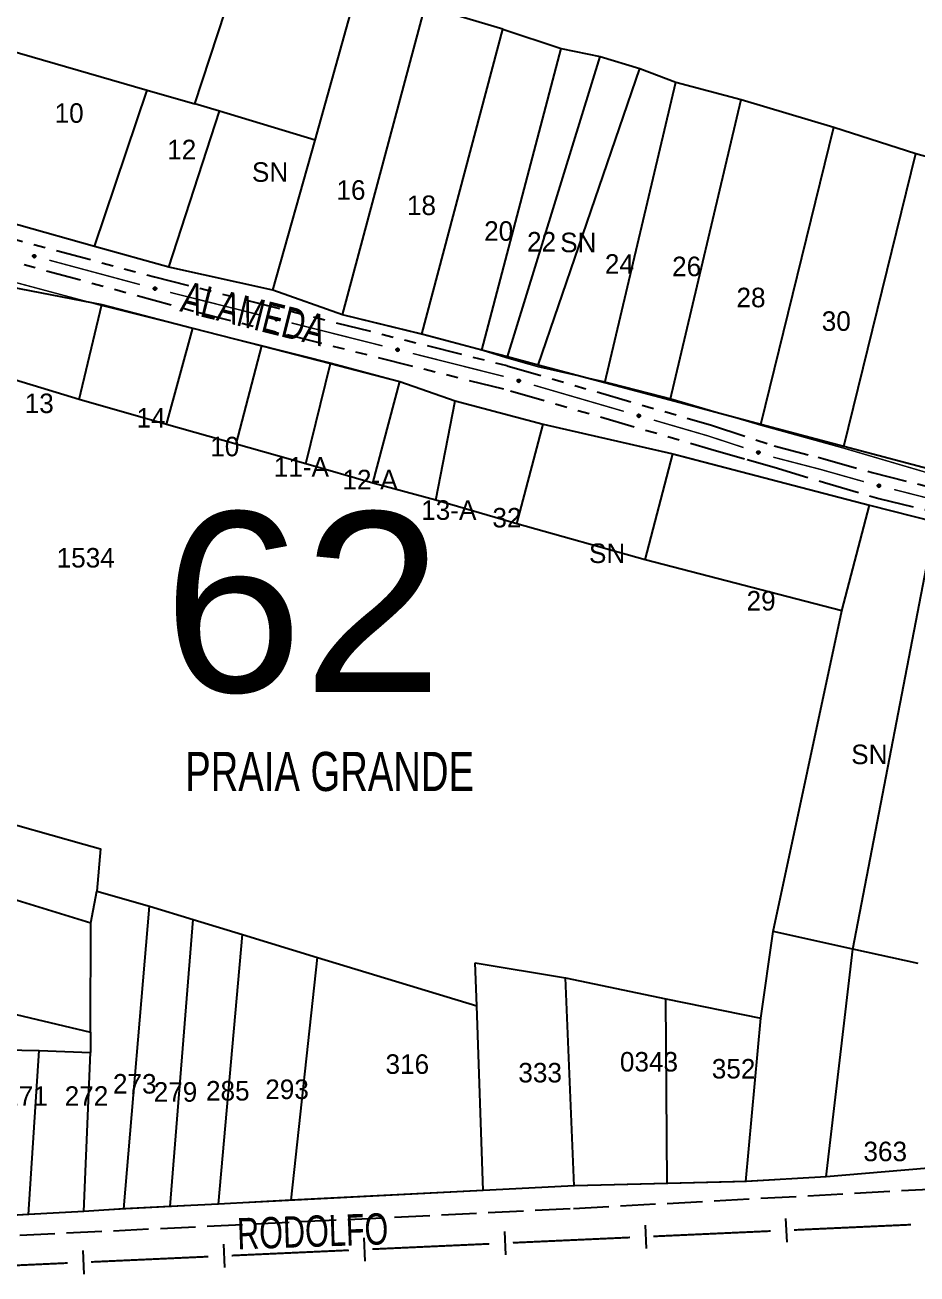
# Model space of a CAD drawing. Extents: x 203196 to 204359, y 4872588 to 4874244.
# Drawn here: x 203521.2 to 203635.3, y 4872598.7 to 4872758.4 of the extents above; entities that cross this region are included whole.
import ezdxf
from ezdxf.enums import TextEntityAlignment as Align

# ---------------------------------------------------------------- set-up
doc = ezdxf.new("R2010")
doc.units = 0
doc.header["$LTSCALE"] = 1.5
doc.header["$MEASUREMENT"] = 0
doc.linetypes.add('TRACO_11', pattern=[8, 3, -1, 3, -1])
doc.linetypes.add('TRACO_25', pattern=[8, 3, -1, 1, -1, 1, -1])
for name, color, linetype in [('CD_MALHA_LOTES', 7, 'CONTINUOUS'), ('LM-LIM-SETORES-BAIRROS', 250, 'CONTINUOUS'), ('LM-TXT-LSB', 7, 'CONTINUOUS'), ('RU-QUADRA', 210, 'CONTINUOUS'), ('SV-EIXO-RUA-N-PAV', 6, 'CONTINUOUS'), ('SV-RUA-NAO-PAV', 7, 'CONTINUOUS'), ('SV-RUA-PAVIM', 7, 'CONTINUOUS'), ('SV-TXT-RUA-N-PAV', 7, 'CONTINUOUS'), ('SV-TXT-RUA-PAV', 7, 'CONTINUOUS'), ('Th_NmrPort', 1, 'CONTINUOUS')]:
    doc.layers.add(name, color=color, linetype=linetype)
doc.styles.add('ARIAL', font='ARIAL.SHX')
doc.styles.add('SWIS', font='swissko.ttf')

msp = doc.modelspace()

# ---------------------------------------------------------------- linework, layer by layer
at = {"layer": 'CD_MALHA_LOTES', "linetype": 'Continuous', "flags": 128}
for points in [[(203542.946058, 4872748.342), (203552.679625, 4872778.007213)], [(203558.321558, 4872743.704259), (203563.93561, 4872763.768485)], [(203561.819557, 4872721.362203), (203572.426391, 4872760.855736)], [(203582.356194, 4872757.921931), (203572.426391, 4872760.855736)], [(203571.975037, 4872718.879752), (203582.356194, 4872757.921931)], [(203582.356194, 4872757.921931), (203589.803546, 4872755.43948)], [(203517.531454, 4872755.715171), (203536.852699, 4872750.109778)], [(203579.648066, 4872716.848656), (203589.803546, 4872755.43948)], [(203589.803546, 4872755.43948), (203594.816973, 4872754.41574)], [(203582.927762, 4872715.975559), (203594.816973, 4872754.41574)], [(203594.816973, 4872754.41574), (203599.870238, 4872752.885306)], [(203586.870215, 4872714.926027), (203599.870238, 4872752.885306)], [(203599.870238, 4872752.885306), (203604.472572, 4872751.151611)], [(203595.40986, 4872712.652664), (203604.472572, 4872751.151611)], [(203604.472572, 4872751.151611), (203612.822634, 4872748.894837)], [(203530.115178, 4872730.120988), (203536.852699, 4872750.109778)], [(203536.852699, 4872750.109778), (203542.946058, 4872748.342)], [(203603.740292, 4872710.434995), (203612.822634, 4872748.894837)], [(203612.822634, 4872748.894837), (203624.670115, 4872745.38307)], [(203539.605721, 4872727.46106), (203546.101648, 4872747.426514)], [(203546.101648, 4872747.426514), (203542.946058, 4872748.342)], [(203558.321558, 4872743.704259), (203546.101648, 4872747.426514)], [(203615.329678, 4872707.349751), (203624.670115, 4872745.38307)], [(203624.670115, 4872745.38307), (203635.16469, 4872742.011679)], [(203552.905302, 4872724.521686), (203558.321558, 4872743.704259)], [(203625.96389, 4872704.518787), (203635.16469, 4872742.011679)], [(203635.16469, 4872742.011679), (203645.600481, 4872739.123741)], [(203530.115178, 4872730.120988), (203510.705928, 4872735.560846)], [(203539.605721, 4872727.46106), (203530.115178, 4872730.120988)], [(203552.905302, 4872724.521686), (203539.605721, 4872727.46106)], [(203519.346943, 4872724.966705), (203531.043702, 4872722.668907)], [(203561.819557, 4872721.362203), (203552.905302, 4872724.521686)], [(203528.134313, 4872710.521014), (203531.043702, 4872722.668907)], [(203531.043702, 4872722.668907), (203542.692597, 4872719.665385)], [(203571.975037, 4872718.879752), (203561.819557, 4872721.362203)], [(203539.303188, 4872707.351254), (203542.692597, 4872719.665385)], [(203542.692597, 4872719.665385), (203551.529013, 4872717.387025)], [(203579.648066, 4872716.848656), (203571.975037, 4872718.879752)], [(203548.250736, 4872704.811912), (203551.529013, 4872717.387025)], [(203551.529013, 4872717.387025), (203560.28527, 4872715.129334)], [(203582.927762, 4872715.975559), (203579.648066, 4872716.848656)], [(203586.870215, 4872714.926027), (203582.927762, 4872715.975559)], [(203528.134313, 4872710.521014), (203515.916079, 4872714.242207)], [(203557.138412, 4872702.289563), (203560.28527, 4872715.129334)], [(203560.28527, 4872715.129334), (203569.182788, 4872712.83522)], [(203595.40986, 4872712.652664), (203586.870215, 4872714.926027)], [(203565.723784, 4872699.853009), (203569.182788, 4872712.83522)], [(203569.182788, 4872712.83522), (203576.235411, 4872710.356355)], [(203603.740292, 4872710.434995), (203595.40986, 4872712.652664)], [(203539.303188, 4872707.351254), (203528.134313, 4872710.521014)], [(203573.785377, 4872697.660724), (203576.235411, 4872710.356355)], [(203576.235411, 4872710.356355), (203587.487437, 4872707.38181)], [(203615.329678, 4872707.349751), (203603.740292, 4872710.434995)], [(203548.250736, 4872704.811912), (203539.303188, 4872707.351254)], [(203584.157004, 4872694.62904), (203587.487437, 4872707.38181)], [(203587.487437, 4872707.38181), (203604.095047, 4872703.59663)], [(203625.96389, 4872704.518787), (203615.329678, 4872707.349751)], [(203557.138412, 4872702.289563), (203548.250736, 4872704.811912)], [(203637.553275, 4872701.433543), (203625.96389, 4872704.518787)], [(203600.557274, 4872690.005384), (203604.095047, 4872703.59663)], [(203604.095047, 4872703.59663), (203629.269495, 4872697.01907)], [(203565.723784, 4872699.853009), (203557.138412, 4872702.289563)], [(203573.785377, 4872697.660724), (203565.723784, 4872699.853009)], [(203584.157004, 4872694.62904), (203573.785377, 4872697.660724)], [(203625.724294, 4872683.483963), (203629.269495, 4872697.01907)], [(203629.269495, 4872697.01907), (203637.653312, 4872694.876594)], [(203600.557274, 4872690.005384), (203584.157004, 4872694.62904)], [(203627.137065, 4872640.222919), (203637.653312, 4872694.876594)], [(203625.724294, 4872683.483963), (203600.557274, 4872690.005384)], [(203616.909193, 4872642.496267), (203625.724294, 4872683.483963)], [(203478.031516, 4872667.982936), (203528.73438, 4872653.636027)], [(203478.031423, 4872659.465124), (203529.626452, 4872643.588418)], [(203528.73438, 4872653.636027), (203530.87859, 4872653.043384), (203530.421466, 4872647.631865)], [(203529.626452, 4872643.588418), (203530.421466, 4872647.631865)], [(203530.421466, 4872647.631865), (203537.146862, 4872645.716484)], [(203533.856107, 4872606.98763), (203537.146862, 4872645.716484)], [(203537.146862, 4872645.716484), (203542.739014, 4872644.010533)], [(203529.619842, 4872629.616414), (203529.626452, 4872643.588418)], [(203539.809342, 4872607.293105), (203542.739014, 4872644.010533)], [(203542.739014, 4872644.010533), (203549.02311, 4872642.093496)], [(203478.03123, 4872641.857364), (203529.619842, 4872629.616414)], [(203545.975439, 4872607.609502), (203549.02311, 4872642.093496)], [(203549.02311, 4872642.093496), (203558.628482, 4872639.163266)], [(203615.343514, 4872631.375033), (203616.909193, 4872642.496267)], [(203627.137065, 4872640.222919), (203616.909193, 4872642.496267)], [(203623.690944, 4872611.102022), (203627.137065, 4872640.222919)], [(203635.489567, 4872638.366409), (203627.137065, 4872640.222919)], [(203555.266497, 4872608.086248), (203558.628482, 4872639.163266)], [(203558.628482, 4872639.163266), (203579.008743, 4872632.96568)], [(203579.008743, 4872632.96568), (203578.822264, 4872638.448367)], [(203578.822264, 4872638.448367), (203590.352535, 4872636.537353)], [(203590.352535, 4872636.537353), (203603.205707, 4872633.882307)], [(203591.472674, 4872609.944072), (203590.352535, 4872636.537353)], [(203603.364107, 4872610.241141), (203603.205707, 4872633.882307)], [(203603.205707, 4872633.882307), (203615.343514, 4872631.375033)], [(203579.812114, 4872609.345741), (203579.008743, 4872632.96568)], [(203613.431587, 4872610.492646), (203615.343514, 4872631.375033)], [(203529.619842, 4872629.616414), (203529.618609, 4872627.010332)], [(203514.174415, 4872627.43694), (203523.037617, 4872627.262288)], [(203521.66832, 4872606.273426), (203523.037617, 4872627.262288)], [(203523.037617, 4872627.262288), (203529.618609, 4872627.010332)], [(203528.738158, 4872606.675366), (203529.618609, 4872627.010332)], [(203644.335223, 4872612.856134), (203623.690944, 4872611.102022)], [(203591.472674, 4872609.944072), (203579.812114, 4872609.345741)], [(203603.364107, 4872610.241141), (203591.472674, 4872609.944072)], [(203613.431587, 4872610.492646), (203603.364107, 4872610.241141)], [(203623.690944, 4872611.102022), (203613.431587, 4872610.492646)], [(203555.266497, 4872608.086248), (203545.975439, 4872607.609502)], [(203579.812114, 4872609.345741), (203555.266497, 4872608.086248)], [(203528.738158, 4872606.675366), (203521.66832, 4872606.273426)], [(203533.856107, 4872606.98763), (203528.738158, 4872606.675366)], [(203539.809342, 4872607.293105), (203533.856107, 4872606.98763)], [(203545.975439, 4872607.609502), (203539.809342, 4872607.293105)], [(203521.66832, 4872606.273426), (203512.580494, 4872605.740879)]]:
    msp.add_lwpolyline(points, dxfattribs=at)
at = {"layer": 'LM-LIM-SETORES-BAIRROS'}
for points in [[(203600.53945, 4872604.927153), (203600.675756, 4872601.930251)], [(203618.520861, 4872605.744989), (203618.657167, 4872602.748088)], [(203564.576628, 4872603.29148), (203564.712934, 4872600.294578)], [(203582.558039, 4872604.109316), (203582.694345, 4872601.112415)], [(203546.595217, 4872602.473643), (203546.731523, 4872599.476741)], [(203528.613806, 4872601.655807), (203528.750112, 4872598.658905)]]:
    msp.add_lwpolyline(points, dxfattribs=at)
at = {"layer": 'LM-LIM-SETORES-BAIRROS', "const_width": 0.25}
for points in [[(203634.136885, 4872604.953692), (203619.587981, 4872604.291974)], [(203634.572535, 4872604.972507), (203634.136885, 4872604.953692)], [(203598.609669, 4872603.337831), (203583.625159, 4872602.656301)], [(203616.59108, 4872604.155668), (203601.60657, 4872603.474137)], [(203562.646846, 4872601.702158), (203547.662337, 4872601.020628)], [(203580.628258, 4872602.519995), (203565.643748, 4872601.838464)], [(203526.684024, 4872600.066485), (203511.699515, 4872599.384955)], [(203544.665435, 4872600.884322), (203529.680926, 4872600.202791)]]:
    msp.add_lwpolyline(points, dxfattribs=at)
at = {"layer": 'RU-QUADRA', "linetype": 'Continuous', "const_width": 0.18, "flags": 128}
for points in [[(203510.705928, 4872735.560846), (203530.115178, 4872730.120988), (203539.605721, 4872727.46106), (203552.905302, 4872724.521686), (203561.819557, 4872721.362203), (203571.975037, 4872718.879752), (203579.648066, 4872716.848656), (203582.89369, 4872715.847571), (203586.818726, 4872714.732612), (203595.445479, 4872712.786464), (203603.79554, 4872710.64253), (203615.305084, 4872707.25737), (203625.911919, 4872704.323564), (203637.421463, 4872700.938404)], [(203637.653312, 4872694.876594), (203629.269495, 4872697.01907), (203607.592076, 4872702.682929), (203604.095047, 4872703.59663), (203587.487437, 4872707.38181), (203576.235411, 4872710.356355), (203569.182788, 4872712.83522), (203560.307242, 4872715.214549), (203551.538258, 4872717.42288), (203542.688998, 4872719.651428), (203531.015067, 4872722.557847), (203519.559154, 4872725.630054)], [(203512.580494, 4872605.740879), (203521.66832, 4872606.273426), (203528.738158, 4872606.675366), (203533.856107, 4872606.98763), (203539.809342, 4872607.293105), (203545.975439, 4872607.609502), (203555.266497, 4872608.086248), (203579.812114, 4872609.345741), (203591.472674, 4872609.944072), (203603.364107, 4872610.241141), (203613.431587, 4872610.492646), (203623.690944, 4872611.102022), (203644.335223, 4872612.856134), (203648.701941, 4872613.148874), (203654.302407, 4872613.524325), (203669.657704, 4872614.769341), (203688.380155, 4872615.417533), (203744.396844, 4872618.424393), (203753.062889, 4872618.644141), (203762.182387, 4872619.003564), (203793.020647, 4872620.331629)]]:
    msp.add_lwpolyline(points, dxfattribs=at)
at = {"layer": 'SV-EIXO-RUA-N-PAV'}
for points in [[(203522.289982, 4872729.022577), (203522.332016, 4872729.047582), (203522.373255, 4872729.060477), (203522.410745, 4872729.061332), (203522.444072, 4872729.053449), (203522.477258, 4872729.041544), (203522.508069, 4872729.02216), (203522.5375, 4872728.993071), (203522.562879, 4872728.951082), (203522.573312, 4872728.907969), (203522.576117, 4872728.871258), (203522.569898, 4872728.836034), (203522.557793, 4872728.803989), (203522.5366, 4872728.77265), (203522.50683, 4872728.743113), (203522.46399, 4872728.718615), (203522.423474, 4872728.70625), (203522.38719, 4872728.706375), (203522.351817, 4872728.712852), (203522.318082, 4872728.725411), (203522.287947, 4872728.744613), (203522.258262, 4872728.774641), (203522.234643, 4872728.817244), (203522.221849, 4872728.857513), (203522.221465, 4872728.893789), (203522.228625, 4872728.92847), (203522.24016, 4872728.961901), (203522.258356, 4872728.993684), (203522.289982, 4872729.022577)], [(203537.739685, 4872724.869444), (203537.781309, 4872724.895124), (203537.822334, 4872724.908683), (203537.859806, 4872724.910144), (203537.893255, 4872724.9028), (203537.92663, 4872724.891433), (203537.95775, 4872724.872549), (203537.987647, 4872724.843939), (203538.0137, 4872724.802365), (203538.024828, 4872724.759426), (203538.028226, 4872724.722766), (203538.022577, 4872724.687446), (203538.010991, 4872724.655209), (203537.990306, 4872724.623532), (203537.961017, 4872724.593518), (203537.918579, 4872724.568331), (203537.878268, 4872724.555314), (203537.841986, 4872724.554853), (203537.806514, 4872724.560757), (203537.77258, 4872724.57277), (203537.742139, 4872724.591483), (203537.711972, 4872724.621028), (203537.687668, 4872724.663243), (203537.674226, 4872724.703301), (203537.673256, 4872724.739566), (203537.679855, 4872724.774358), (203537.690849, 4872724.807971), (203537.708529, 4872724.840044), (203537.739685, 4872724.869444)], [(203553.254963, 4872720.960975), (203553.296587, 4872720.986655), (203553.337613, 4872721.000214), (203553.375085, 4872721.001674), (203553.408534, 4872720.994331), (203553.441908, 4872720.982964), (203553.473028, 4872720.96408), (203553.502925, 4872720.93547), (203553.528979, 4872720.893896), (203553.540107, 4872720.850957), (203553.543504, 4872720.814296), (203553.537855, 4872720.778976), (203553.526269, 4872720.74674), (203553.505585, 4872720.715063), (203553.476296, 4872720.685048), (203553.433857, 4872720.659862), (203553.393546, 4872720.646845), (203553.357265, 4872720.646384), (203553.321792, 4872720.652288), (203553.287859, 4872720.664301), (203553.257418, 4872720.683014), (203553.227251, 4872720.712558), (203553.202947, 4872720.754774), (203553.189505, 4872720.794831), (203553.188534, 4872720.831097), (203553.195133, 4872720.865889), (203553.206127, 4872720.899502), (203553.223808, 4872720.931575), (203553.254963, 4872720.960975)], [(203568.770242, 4872717.052505), (203568.811866, 4872717.078185), (203568.852891, 4872717.091745), (203568.890363, 4872717.093205), (203568.923813, 4872717.085862), (203568.957187, 4872717.074495), (203568.988307, 4872717.055611), (203569.018204, 4872717.027001), (203569.044257, 4872716.985427), (203569.055385, 4872716.942488), (203569.058783, 4872716.905827), (203569.053134, 4872716.870507), (203569.041548, 4872716.838271), (203569.020863, 4872716.806594), (203568.991574, 4872716.776579), (203568.949136, 4872716.751393), (203568.908825, 4872716.738376), (203568.872543, 4872716.737915), (203568.837071, 4872716.743819), (203568.803137, 4872716.755832), (203568.772696, 4872716.774545), (203568.742529, 4872716.804089), (203568.718226, 4872716.846305), (203568.704783, 4872716.886362), (203568.703813, 4872716.922628), (203568.710412, 4872716.95742), (203568.721406, 4872716.991033), (203568.739086, 4872717.023105), (203568.770242, 4872717.052505)], [(203584.272177, 4872713.079476), (203584.314715, 4872713.103612), (203584.35621, 4872713.115657), (203584.393711, 4872713.115741), (203584.426868, 4872713.107175), (203584.459803, 4872713.094592), (203584.490209, 4872713.074579), (203584.519036, 4872713.044891), (203584.543547, 4872713.002389), (203584.553092, 4872712.959071), (203584.555142, 4872712.92231), (203584.548201, 4872712.887221), (203584.53544, 4872712.855431), (203584.513607, 4872712.824535), (203584.483236, 4872712.795615), (203584.439903, 4872712.772003), (203584.399141, 4872712.760473), (203584.362867, 4872712.761344), (203584.327635, 4872712.768545), (203584.294165, 4872712.781796), (203584.264431, 4872712.801613), (203584.235369, 4872712.832244), (203584.21263, 4872712.875323), (203584.200667, 4872712.915846), (203584.201028, 4872712.952123), (203584.208899, 4872712.98665), (203584.221118, 4872713.019837), (203584.239964, 4872713.051239), (203584.272177, 4872713.079476)], [(203599.633606, 4872708.60438), (203599.676145, 4872708.628515), (203599.71764, 4872708.64056), (203599.75514, 4872708.640645), (203599.788298, 4872708.632079), (203599.821232, 4872708.619495), (203599.851638, 4872708.599482), (203599.880465, 4872708.569795), (203599.904976, 4872708.527293), (203599.914521, 4872708.483974), (203599.916571, 4872708.447214), (203599.90963, 4872708.412125), (203599.89687, 4872708.380335), (203599.875037, 4872708.349439), (203599.844666, 4872708.320519), (203599.801332, 4872708.296907), (203599.760571, 4872708.285377), (203599.724296, 4872708.286248), (203599.689065, 4872708.293449), (203599.655595, 4872708.306699), (203599.625861, 4872708.326517), (203599.596798, 4872708.357148), (203599.57406, 4872708.400227), (203599.562096, 4872708.44075), (203599.562457, 4872708.477027), (203599.570328, 4872708.511554), (203599.582548, 4872708.54474), (203599.601393, 4872708.576143), (203599.633606, 4872708.60438)], [(203614.932445, 4872703.914639), (203614.975774, 4872703.937326), (203615.017652, 4872703.947964), (203615.055134, 4872703.946783), (203615.087983, 4872703.937103), (203615.120475, 4872703.923415), (203615.150188, 4872703.902387), (203615.177997, 4872703.871744), (203615.20106, 4872703.828439), (203615.209137, 4872703.784823), (203615.209946, 4872703.748014), (203615.201825, 4872703.71318), (203615.187999, 4872703.681839), (203615.165136, 4872703.651696), (203615.133806, 4872703.623818), (203615.0897, 4872703.601681), (203615.048573, 4872703.591534), (203615.012349, 4872703.593628), (203614.97738, 4872703.602014), (203614.944376, 4872703.616386), (203614.915328, 4872703.637196), (203614.887316, 4872703.66879), (203614.866044, 4872703.712612), (203614.855455, 4872703.753516), (203614.857039, 4872703.78976), (203614.866071, 4872703.824001), (203614.879403, 4872703.856757), (203614.899298, 4872703.887505), (203614.932445, 4872703.914639)], [(203630.344234, 4872699.655968), (203630.385938, 4872699.681517), (203630.427006, 4872699.694947), (203630.464482, 4872699.69629), (203630.497909, 4872699.688842), (203630.531247, 4872699.67737), (203630.562307, 4872699.658389), (203630.592114, 4872699.629685), (203630.618038, 4872699.58803), (203630.629031, 4872699.545056), (203630.632313, 4872699.508385), (203630.626553, 4872699.473083), (203630.614866, 4872699.440883), (203630.594083, 4872699.409271), (203630.564699, 4872699.379348), (203630.522182, 4872699.354295), (203630.481831, 4872699.341405), (203630.445548, 4872699.341057), (203630.410094, 4872699.347073), (203630.376198, 4872699.359192), (203630.345816, 4872699.378001), (203630.315742, 4872699.40764), (203630.291571, 4872699.449931), (203630.278255, 4872699.490031), (203630.277398, 4872699.526299), (203630.284106, 4872699.56107), (203630.295205, 4872699.594648), (203630.312986, 4872699.626665), (203630.344234, 4872699.655968)]]:
    msp.add_lwpolyline(points, close=True, dxfattribs=at)
for points in [[(203522.221465, 4872728.893789), (203522.569898, 4872728.836034)], [(203522.221849, 4872728.857513), (203522.557793, 4872728.803989)], [(203522.224808, 4872728.874006), (203522.560801, 4872728.820311)], [(203522.227441, 4872728.910038), (203522.57063, 4872728.85158)], [(203522.228625, 4872728.92847), (203522.576117, 4872728.871258)], [(203522.230081, 4872728.835847), (203522.542357, 4872728.788536)], [(203522.234643, 4872728.817244), (203522.5366, 4872728.77265)], [(203522.238334, 4872728.945259), (203522.570374, 4872728.892628)], [(203522.24016, 4872728.961901), (203522.573312, 4872728.907969)], [(203522.250558, 4872728.796422), (203522.518642, 4872728.758178)], [(203522.253789, 4872728.976427), (203522.563784, 4872728.931142)], [(203522.258262, 4872728.774641), (203522.50683, 4872728.743113)], [(203522.258356, 4872728.993684), (203522.562879, 4872728.951082)], [(203522.274514, 4872729.006176), (203522.546297, 4872728.971176)], [(203522.279041, 4872728.760493), (203522.477798, 4872728.732432)], [(203522.287947, 4872728.744613), (203522.46399, 4872728.718615)], [(203522.289982, 4872729.022577), (203522.5375, 4872728.993071)], [(203522.307371, 4872728.734498), (203522.43741, 4872728.713628)], [(203522.313432, 4872729.035267), (203522.515534, 4872729.009131)], [(203522.318082, 4872728.725411), (203522.423474, 4872728.70625)], [(203522.332016, 4872729.047582), (203522.508069, 4872729.02216)], [(203522.355492, 4872729.055034), (203522.483859, 4872729.033201)], [(203522.373255, 4872729.060477), (203522.477258, 4872729.041544)], [(203537.673256, 4872724.739566), (203538.022577, 4872724.687446)], [(203537.678969, 4872724.755909), (203538.023058, 4872724.703001)], [(203537.679855, 4872724.774358), (203538.028226, 4872724.722766)], [(203537.689292, 4872724.791302), (203538.022139, 4872724.74404)], [(203537.690849, 4872724.807971), (203538.024828, 4872724.759426)], [(203537.704241, 4872724.822715), (203538.014927, 4872724.782443)], [(203537.708529, 4872724.840044), (203538.0137, 4872724.802365)], [(203537.724483, 4872724.852795), (203537.996796, 4872724.822189)], [(203537.739685, 4872724.869444), (203537.987647, 4872724.843939)], [(203537.762926, 4872724.882511), (203537.965424, 4872724.859642)], [(203537.781309, 4872724.895124), (203537.95775, 4872724.872549)], [(203537.804662, 4872724.902954), (203537.933364, 4872724.883197)], [(203537.822334, 4872724.908683), (203537.92663, 4872724.891433)], [(203537.674226, 4872724.703301), (203538.010991, 4872724.655209)], [(203537.676919, 4872724.71984), (203538.013735, 4872724.671578)], [(203537.682807, 4872724.681771), (203537.995806, 4872724.639509)], [(203537.687668, 4872724.663243), (203537.990306, 4872724.623532)], [(203537.703917, 4872724.642681), (203537.972585, 4872724.608772)], [(203537.711972, 4872724.621028), (203537.961017, 4872724.593518)], [(203537.732977, 4872724.607218), (203537.932162, 4872724.582369)], [(203537.742139, 4872724.591483), (203537.918579, 4872724.568331)], [(203537.761723, 4872724.581683), (203537.892082, 4872724.562916)], [(203537.77258, 4872724.57277), (203537.878268, 4872724.555314)], [(203553.188534, 4872720.831097), (203553.537855, 4872720.778976)], [(203553.189505, 4872720.794831), (203553.526269, 4872720.74674)], [(203553.192197, 4872720.811371), (203553.529013, 4872720.763109)], [(203553.194248, 4872720.84744), (203553.538336, 4872720.794532)], [(203553.195133, 4872720.865889), (203553.543504, 4872720.814296)], [(203553.198086, 4872720.773301), (203553.511085, 4872720.731039)], [(203553.202947, 4872720.754774), (203553.505585, 4872720.715063)], [(203553.204571, 4872720.882833), (203553.537417, 4872720.835571)], [(203553.206127, 4872720.899502), (203553.540107, 4872720.850957)], [(203553.219196, 4872720.734212), (203553.487863, 4872720.700303)], [(203553.21952, 4872720.914246), (203553.530205, 4872720.873974)], [(203553.223808, 4872720.931575), (203553.528979, 4872720.893896)], [(203553.227251, 4872720.712558), (203553.476296, 4872720.685048)], [(203553.239761, 4872720.944325), (203553.512075, 4872720.91372)], [(203553.248255, 4872720.698748), (203553.44744, 4872720.6739)], [(203553.254963, 4872720.960975), (203553.502925, 4872720.93547)], [(203553.257418, 4872720.683014), (203553.433857, 4872720.659862)], [(203553.277002, 4872720.673214), (203553.407361, 4872720.654446)], [(203553.278205, 4872720.974041), (203553.480702, 4872720.951173)], [(203553.287859, 4872720.664301), (203553.393546, 4872720.646845)], [(203553.296587, 4872720.986655), (203553.473028, 4872720.96408)], [(203553.319941, 4872720.994485), (203553.448643, 4872720.974728)], [(203553.337613, 4872721.000214), (203553.441908, 4872720.982964)], [(203568.703813, 4872716.922628), (203569.053134, 4872716.870507)], [(203568.704783, 4872716.886362), (203569.041548, 4872716.838271)], [(203568.707476, 4872716.902901), (203569.044292, 4872716.85464)], [(203568.709526, 4872716.938971), (203569.053615, 4872716.886063)], [(203568.710412, 4872716.95742), (203569.058783, 4872716.905827)], [(203568.713364, 4872716.864832), (203569.026363, 4872716.82257)], [(203568.718226, 4872716.846305), (203569.020863, 4872716.806594)], [(203568.719849, 4872716.974363), (203569.052696, 4872716.927102)], [(203568.721406, 4872716.991033), (203569.055385, 4872716.942488)], [(203568.734475, 4872716.825742), (203569.003142, 4872716.791834)], [(203568.734798, 4872717.005776), (203569.045484, 4872716.965504)], [(203568.739086, 4872717.023105), (203569.044257, 4872716.985427)], [(203568.742529, 4872716.804089), (203568.991574, 4872716.776579)], [(203568.75504, 4872717.035856), (203569.027353, 4872717.00525)], [(203568.763534, 4872716.790279), (203568.962719, 4872716.765431)], [(203568.770242, 4872717.052505), (203569.018204, 4872717.027001)], [(203568.772696, 4872716.774545), (203568.949136, 4872716.751393)], [(203568.79228, 4872716.764745), (203568.922639, 4872716.745977)], [(203568.793483, 4872717.065572), (203568.995981, 4872717.042704)], [(203568.803137, 4872716.755832), (203568.908825, 4872716.738376)], [(203568.811866, 4872717.078185), (203568.988307, 4872717.055611)], [(203568.835219, 4872717.086016), (203568.963921, 4872717.066259)], [(203568.852891, 4872717.091745), (203568.957187, 4872717.074495)], [(203584.200667, 4872712.915846), (203584.53544, 4872712.855431)], [(203584.201028, 4872712.952123), (203584.548201, 4872712.887221)], [(203584.203964, 4872712.932276), (203584.538783, 4872712.871689)], [(203584.207337, 4872712.968246), (203584.549252, 4872712.902749)], [(203584.208452, 4872712.894016), (203584.519689, 4872712.840299)], [(203584.208899, 4872712.98665), (203584.555142, 4872712.92231)], [(203584.21263, 4872712.875323), (203584.513607, 4872712.824535)], [(203584.218951, 4872713.003236), (203584.54984, 4872712.943794)], [(203584.221118, 4872713.019837), (203584.553092, 4872712.959071)], [(203584.228114, 4872712.854178), (203584.495356, 4872712.810435)], [(203584.235043, 4872713.034079), (203584.544042, 4872712.982435)], [(203584.235369, 4872712.832244), (203584.483236, 4872712.795615)], [(203584.239964, 4872713.051239), (203584.543547, 4872713.002389)], [(203584.255853, 4872712.817673), (203584.453992, 4872712.785533)], [(203584.256375, 4872713.063396), (203584.527382, 4872713.02282)], [(203584.264431, 4872712.801613), (203584.439903, 4872712.772003)], [(203584.272177, 4872713.079476), (203584.519036, 4872713.044891)], [(203584.283643, 4872712.7911), (203584.413225, 4872712.767563)], [(203584.294165, 4872712.781796), (203584.399141, 4872712.760473)], [(203584.295882, 4872713.091681), (203584.497404, 4872713.061399)], [(203584.314715, 4872713.103612), (203584.490209, 4872713.074579)], [(203584.33834, 4872713.11058), (203584.466231, 4872713.086114)], [(203584.35621, 4872713.115657), (203584.459803, 4872713.094592)], [(203599.562096, 4872708.44075), (203599.89687, 4872708.380335)], [(203599.562457, 4872708.477027), (203599.90963, 4872708.412125)], [(203599.565394, 4872708.45718), (203599.900212, 4872708.396593)], [(203599.568766, 4872708.49315), (203599.910682, 4872708.427652)], [(203599.569881, 4872708.41892), (203599.881119, 4872708.365202)], [(203599.570328, 4872708.511554), (203599.916571, 4872708.447214)], [(203599.57406, 4872708.400227), (203599.875037, 4872708.349439)], [(203599.580381, 4872708.52814), (203599.911269, 4872708.468697)], [(203599.582548, 4872708.54474), (203599.914521, 4872708.483974)], [(203599.589543, 4872708.379082), (203599.856785, 4872708.335339)], [(203599.596472, 4872708.558983), (203599.905471, 4872708.507339)], [(203599.596798, 4872708.357148), (203599.844666, 4872708.320519)], [(203599.601393, 4872708.576143), (203599.904976, 4872708.527293)], [(203599.617282, 4872708.342576), (203599.815421, 4872708.310437)], [(203599.617804, 4872708.5883), (203599.888811, 4872708.547723)], [(203599.625861, 4872708.326517), (203599.801332, 4872708.296907)], [(203599.633606, 4872708.60438), (203599.880465, 4872708.569795)], [(203599.645072, 4872708.316004), (203599.774655, 4872708.292467)], [(203599.655595, 4872708.306699), (203599.760571, 4872708.285377)], [(203599.657312, 4872708.616585), (203599.858834, 4872708.586303)], [(203599.676145, 4872708.628515), (203599.851638, 4872708.599482)], [(203599.699769, 4872708.635484), (203599.82766, 4872708.611018)], [(203599.71764, 4872708.64056), (203599.821232, 4872708.619495)], [(203614.855455, 4872703.753516), (203615.187999, 4872703.681839)], [(203614.857039, 4872703.78976), (203615.201825, 4872703.71318)], [(203614.859304, 4872703.769825), (203615.191888, 4872703.697974)], [(203614.862499, 4872703.731435), (203615.171746, 4872703.667246)], [(203614.863889, 4872703.80566), (203615.2034, 4872703.728663)], [(203614.866044, 4872703.712612), (203615.165136, 4872703.651696)], [(203614.866071, 4872703.824001), (203615.209946, 4872703.748014)], [(203614.876677, 4872703.840238), (203615.205372, 4872703.769665)], [(203614.879403, 4872703.856757), (203615.209137, 4872703.784823)], [(203614.880805, 4872703.690957), (203615.146419, 4872703.638221)], [(203614.887316, 4872703.66879), (203615.133806, 4872703.623818)], [(203614.8938, 4872703.870521), (203615.200881, 4872703.80848)], [(203614.899298, 4872703.887505), (203615.20106, 4872703.828439)], [(203614.907296, 4872703.653536), (203615.104238, 4872703.614729)], [(203614.915328, 4872703.637196), (203615.0897, 4872703.601681)], [(203614.916109, 4872703.899101), (203615.185593, 4872703.849404)], [(203614.932445, 4872703.914639), (203615.177997, 4872703.871744)], [(203614.934174, 4872703.626041), (203615.062888, 4872703.598144)], [(203614.944376, 4872703.616386), (203615.048573, 4872703.591534)], [(203614.956549, 4872703.926038), (203615.156935, 4872703.888972)], [(203614.975774, 4872703.937326), (203615.150188, 4872703.902387)], [(203614.99962, 4872703.943493), (203615.126613, 4872703.914725)], [(203615.017652, 4872703.947964), (203615.120475, 4872703.923415)], [(203630.277398, 4872699.526299), (203630.626553, 4872699.473083)], [(203630.278255, 4872699.490031), (203630.614866, 4872699.440883)], [(203630.280999, 4872699.506561), (203630.617662, 4872699.457243)], [(203630.283162, 4872699.542624), (203630.627083, 4872699.488637)], [(203630.284106, 4872699.56107), (203630.632313, 4872699.508385)], [(203630.286768, 4872699.468474), (203630.599632, 4872699.42523)], [(203630.291571, 4872699.449931), (203630.594083, 4872699.409271)], [(203630.293596, 4872699.577984), (203630.626293, 4872699.529678)], [(203630.295205, 4872699.594648), (203630.629031, 4872699.545056)], [(203630.307755, 4872699.429318), (203630.576315, 4872699.394567)], [(203630.308644, 4872699.60935), (203630.619202, 4872699.568103)], [(203630.312986, 4872699.626665), (203630.618038, 4872699.58803)], [(203630.315742, 4872699.40764), (203630.564699, 4872699.379348)], [(203630.32898, 4872699.639366), (203630.601196, 4872699.607906)], [(203630.336703, 4872699.393764), (203630.535809, 4872699.368291)], [(203630.344234, 4872699.655968), (203630.592114, 4872699.629685)], [(203630.345816, 4872699.378001), (203630.522182, 4872699.354295)], [(203630.365369, 4872699.368139), (203630.495669, 4872699.348963)], [(203630.367516, 4872699.668961), (203630.569941, 4872699.645458)], [(203630.376198, 4872699.359192), (203630.481831, 4872699.341405)], [(203630.385938, 4872699.681517), (203630.562307, 4872699.658389)], [(203630.409316, 4872699.689274), (203630.537956, 4872699.669113)], [(203630.427006, 4872699.694947), (203630.531247, 4872699.67737)]]:
    msp.add_lwpolyline(points, dxfattribs=at)
at = {"layer": 'SV-EIXO-RUA-N-PAV', "const_width": 0.18}
for points in [[(203524.331381, 4872728.35912), (203535.918981, 4872725.240223)], [(203539.791532, 4872724.239041), (203551.427991, 4872721.307689)], [(203555.30681, 4872720.330572), (203566.943269, 4872717.39922)], [(203570.822089, 4872716.422103), (203582.458548, 4872713.490751)], [(203586.299513, 4872712.374215), (203597.820585, 4872709.017893)], [(203601.660942, 4872707.899119), (203608.381568, 4872705.941265)], [(203608.381568, 4872705.941265), (203608.6045, 4872705.87632)], [(203608.6045, 4872705.87632), (203613.13441, 4872704.389095)], [(203616.940221, 4872703.159745), (203621.780204, 4872701.904927)], [(203621.780204, 4872701.904927), (203622.743128, 4872701.655279)], [(203622.743128, 4872701.655279), (203622.7482, 4872701.653964)], [(203622.7482, 4872701.653964), (203622.901327, 4872701.614264)], [(203622.901327, 4872701.614264), (203628.523097, 4872700.026042)], [(203632.394093, 4872699.01913), (203644.021297, 4872696.051282)]]:
    msp.add_lwpolyline(points, dxfattribs=at)
at = {"layer": 'SV-RUA-NAO-PAV', "linetype": 'TRACO_25'}
for points in [[(203478.032331, 4872742.308047, 11.632773), (203490.473257, 4872738.953202, 12.390059), (203537.766363, 4872726.223879, 13.187202), (203582.894601, 4872714.85558, 13.593745), (203609.027632, 4872707.242498, 13.537945), (203617.051362, 4872704.608209, 13.402431), (203622.702119, 4872703.143189, 13.402431), (203623.275198, 4872702.994612, 13.402431), (203629.585398, 4872701.2119, 13.378516), (203657.446008, 4872694.100468, 13.362574), (203700.427119, 4872682.715594, 13.362574), (203747.46459, 4872671.598708, 13.362574)], [(203478.032301, 4872739.578976, 12.28643), (203489.270666, 4872736.547877, 12.28643), (203543.13548, 4872721.760706, 13.211117), (203583.310082, 4872711.663787, 13.609688), (203608.939973, 4872704.200351, 13.609688), (203613.605481, 4872702.866101, 13.585773), (203617.063066, 4872701.877294, 13.585773), (203623.507776, 4872699.932948, 13.522002), (203630.43994, 4872697.871161, 13.522002), (203659.279944, 4872690.957238, 13.51403), (203699.37672, 4872680.308606, 13.577803), (203746.93252, 4872668.961826, 13.298802)]]:
    msp.add_polyline3d(points, dxfattribs=at)
at = {"layer": 'SV-RUA-PAVIM', "linetype": 'TRACO_11'}
msp.add_polyline3d([(203833.748141, 4872622.629139, 11.467443), (203830.279379, 4872619.759028, 11.666224), (203824.629964, 4872618.819299, 11.745738), (203685.758072, 4872612.127928, 12.202936), (203590.973828, 4872606.983749, 12.580622), (203509.128611, 4872603.028833, 13.296236), (203478.030787, 4872601.413192, 13.186907)], dxfattribs=at)

# ---------------------------------------------------------------- texts
at = {"layer": 'LM-TXT-LSB', "style": 'SWIS'}
msp.add_text('62', height=23, dxfattribs=at).set_placement((203538.898301, 4872673.130666))
at = {"layer": 'LM-TXT-LSB', "style": 'ARIAL', "width": 0.7}
msp.add_text('PRAIA GRANDE', height=5, dxfattribs=at).set_placement((203541.715802, 4872660.451914))
at = {"layer": 'SV-TXT-RUA-N-PAV', "style": 'ARIAL', "width": 0.7}
msp.add_text('ALAMEDA', height=4, rotation=346, dxfattribs=at).set_placement((203540.931562, 4872721.847289))
at = {"layer": 'SV-TXT-RUA-PAV', "style": 'ARIAL', "width": 0.7}
msp.add_text('RODOLFO', height=4, rotation=2, dxfattribs=at).set_placement((203548.425732, 4872601.799166))
at = {"layer": 'Th_NmrPort', "color": 1}
for s, p in [('10', (203525.006725, 4872747.18095)), ('12', (203539.412739, 4872742.516145)), ('SN', (203550.25155, 4872739.634943)), ('16', (203561.06096, 4872737.337206)), ('18', (203570.07697, 4872735.381738)), ('20', (203579.95538, 4872732.088935)), ('22', (203585.443385, 4872730.716934)), ('SN', (203589.675907, 4872730.626619)), ('24', (203595.399614, 4872727.875759)), ('26', (203603.998509, 4872727.563575)), ('28', (203612.230517, 4872723.584771)), ('30', (203623.137928, 4872720.566368)), ('13', (203521.180613, 4872710.047347)), ('14', (203535.487419, 4872708.203086)), ('10', (203544.916905, 4872704.519717)), ('11-A', (203553.045773, 4872701.918479)), ('12-A', (203561.82495, 4872700.292706)), ('13-A', (203571.904745, 4872696.39085)), ('32', (203581.009077, 4872695.415386)), ('1534', (203525.266071, 4872690.291503)), ('SN', (203593.364955, 4872690.86322)), ('29', (203613.524546, 4872684.791948)), ('SN', (203626.910931, 4872665.137513)), ('316', (203567.338861, 4872625.515378)), ('333', (203584.327365, 4872624.41795)), ('0343', (203597.321759, 4872625.812975)), ('352', (203609.07684, 4872624.920184)), ('273', (203532.471053, 4872622.992938)), ('271', (203518.558393, 4872621.430553)), ('272', (203526.295915, 4872621.430553)), ('279', (203537.679001, 4872621.951348)), ('285', (203544.374933, 4872622.100147)), ('293', (203551.956216, 4872622.291337)), ('363', (203628.47304, 4872614.341243))]:
    msp.add_text(s, height=2.5, dxfattribs=at).set_placement(p, align=Align.MIDDLE_LEFT)

doc.saveas('drawing.dxf')
